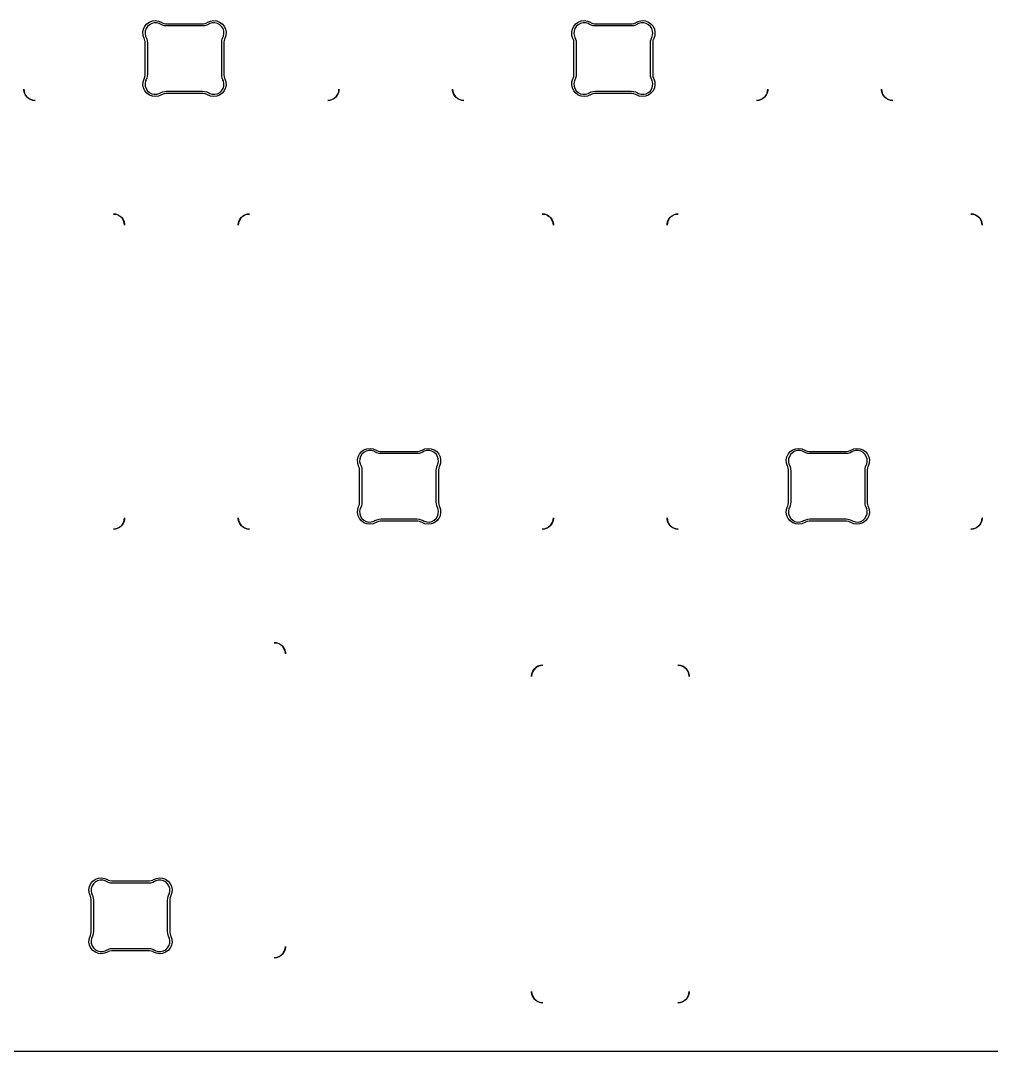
# Model space of a CAD drawing. Header units: millimetres. Extents: x -23 to 317, y -152 to -52.
# Drawn here: x 61.89 to 105.02, y -151.54 to -105.73 of the extents above; entities that cross this region are included whole.
import ezdxf

# ---------------------------------------------------------------- set-up
doc = ezdxf.new("R2010")
doc.units = ezdxf.units.MM
doc.layers.add('Edge.Cuts', color=40, linetype='CONTINUOUS', true_color=0xfabd2f)

msp = doc.modelspace()

# ---------------------------------------------------------------- linework, layer by layer
at = {"layer": 'Edge.Cuts', "linetype": 'CONTINUOUS'}
for p, q in [((67.504019, -105.87922), (67.61795, -105.798244)), ((67.61795, -105.798244), (67.748614, -105.748603)), ((67.748614, -105.748603), (67.887572, -105.733502)), ((67.887572, -105.733502), (68.025849, -105.753917)), ((68.025849, -105.753917), (68.154515, -105.80853)), ((68.154515, -105.80853), (68.188862, -105.82856)), ((70.163138, -105.828561), (70.197485, -105.808531)), ((70.197485, -105.808531), (70.326151, -105.753918)), ((70.326151, -105.753918), (70.464428, -105.733503)), ((70.464428, -105.733503), (70.603386, -105.748604)), ((70.603386, -105.748604), (70.73405, -105.798245)), ((70.73405, -105.798245), (70.847981, -105.879221)), ((86.554019, -105.87922), (86.66795, -105.798244)), ((86.66795, -105.798244), (86.798614, -105.748603)), ((86.798614, -105.748603), (86.937572, -105.733502)), ((86.937572, -105.733502), (87.075849, -105.753917)), ((87.075849, -105.753917), (87.204515, -105.80853)), ((87.204515, -105.80853), (87.238862, -105.82856)), ((89.213138, -105.828561), (89.247485, -105.808531)), ((89.247485, -105.808531), (89.376151, -105.753918)), ((89.376151, -105.753918), (89.514428, -105.733503)), ((89.514428, -105.733503), (89.653386, -105.748604)), ((89.653386, -105.748604), (89.78405, -105.798245)), ((89.78405, -105.798245), (89.897981, -105.879221)), ((67.328054, -106.249873), (67.354234, -106.11257)), ((67.337331, -106.389341), (67.328054, -106.249873)), ((67.354234, -106.11257), (67.414179, -105.986301)), ((67.414179, -105.986301), (67.504019, -105.87922)), ((67.431481, -106.198447), (67.424454, -106.313504)), ((67.467284, -106.088876), (67.431481, -106.198447)), ((67.529552, -105.99187), (67.467284, -106.088876)), ((67.614262, -105.913692), (67.529552, -105.99187)), ((67.715943, -105.859393), (67.614262, -105.913692)), ((67.828028, -105.832479), (67.715943, -105.859393)), ((67.943279, -105.834688), (67.828028, -105.832479)), ((68.05425, -105.865878), (67.943279, -105.834688)), ((68.104063, -105.89487), (68.05425, -105.865878)), ((68.191638, -105.936172), (68.104063, -105.89487)), ((68.188862, -105.82856), (68.263495, -105.856019)), ((68.285098, -105.961476), (68.191638, -105.936172)), ((68.263495, -105.856019), (68.341786, -105.869964)), ((68.381539, -105.969998), (68.285098, -105.961476)), ((68.341786, -105.869964), (68.381547, -105.869999)), ((68.381548, -105.97), (68.381539, -105.969998)), ((68.381547, -105.869999), (68.38155, -105.87)), ((69.970453, -105.97), (68.381548, -105.97)), ((68.38155, -105.87), (69.970453, -105.87)), ((69.970453, -105.87), (70.010214, -105.869965)), ((70.066902, -105.961477), (69.970453, -105.97)), ((70.010214, -105.869965), (70.088505, -105.85602)), ((70.160362, -105.936173), (70.066902, -105.961477)), ((70.088505, -105.85602), (70.163138, -105.828561)), ((70.247937, -105.894871), (70.160362, -105.936173)), ((70.29775, -105.865879), (70.247937, -105.894871)), ((70.408721, -105.834689), (70.29775, -105.865879)), ((70.523971, -105.83248), (70.408721, -105.834689)), ((70.636057, -105.859394), (70.523971, -105.83248)), ((70.737738, -105.913693), (70.636057, -105.859394)), ((70.822448, -105.99187), (70.737738, -105.913693)), ((70.884715, -106.088877), (70.822448, -105.99187)), ((70.847981, -105.879221), (70.93782, -105.986302)), ((70.920519, -106.198447), (70.884715, -106.088877)), ((70.927546, -106.313504), (70.920519, -106.198447)), ((70.93782, -105.986302), (70.997766, -106.112571)), ((70.997766, -106.112571), (71.023946, -106.249873)), ((71.023946, -106.249873), (71.014669, -106.389341)), ((86.378054, -106.249873), (86.404234, -106.11257)), ((86.387331, -106.389341), (86.378054, -106.249873)), ((86.404234, -106.11257), (86.464179, -105.986301)), ((86.464179, -105.986301), (86.554019, -105.87922)), ((86.481481, -106.198447), (86.474454, -106.313504)), ((86.517284, -106.088876), (86.481481, -106.198447)), ((86.579552, -105.99187), (86.517284, -106.088876)), ((86.664262, -105.913692), (86.579552, -105.99187)), ((86.765943, -105.859393), (86.664262, -105.913692)), ((86.878028, -105.832479), (86.765943, -105.859393)), ((86.993279, -105.834688), (86.878028, -105.832479)), ((87.10425, -105.865878), (86.993279, -105.834688)), ((87.154063, -105.89487), (87.10425, -105.865878)), ((87.241638, -105.936172), (87.154063, -105.89487)), ((87.238862, -105.82856), (87.313495, -105.856019)), ((87.335098, -105.961476), (87.241638, -105.936172)), ((87.313495, -105.856019), (87.391786, -105.869964)), ((87.431539, -105.969998), (87.335098, -105.961476)), ((87.391786, -105.869964), (87.431547, -105.869999)), ((87.431548, -105.97), (87.431539, -105.969998)), ((87.431547, -105.869999), (87.43155, -105.87)), ((89.020453, -105.97), (87.431548, -105.97)), ((87.43155, -105.87), (89.020453, -105.87)), ((89.020453, -105.87), (89.060214, -105.869965)), ((89.116902, -105.961477), (89.020453, -105.97)), ((89.060214, -105.869965), (89.138505, -105.85602)), ((89.210362, -105.936173), (89.116902, -105.961477)), ((89.138505, -105.85602), (89.213138, -105.828561)), ((89.297937, -105.894871), (89.210362, -105.936173)), ((89.34775, -105.865879), (89.297937, -105.894871)), ((89.458721, -105.834689), (89.34775, -105.865879)), ((89.573971, -105.83248), (89.458721, -105.834689)), ((89.686057, -105.859394), (89.573971, -105.83248)), ((89.787738, -105.913693), (89.686057, -105.859394)), ((89.872448, -105.99187), (89.787738, -105.913693)), ((89.934715, -106.088877), (89.872448, -105.99187)), ((89.897981, -105.879221), (89.98782, -105.986302)), ((89.970519, -106.198447), (89.934715, -106.088877)), ((89.977546, -106.313504), (89.970519, -106.198447)), ((89.98782, -105.986302), (90.047766, -106.112571)), ((90.047766, -106.112571), (90.073946, -106.249873)), ((90.073946, -106.249873), (90.064669, -106.389341)), ((67.381465, -106.521967), (67.337331, -106.389341)), ((67.396088, -106.552342), (67.381465, -106.521967)), ((67.415956, -106.616773), (67.396088, -106.552342)), ((67.426002, -106.683445), (67.415956, -106.616773)), ((67.424454, -106.313504), (67.446658, -106.426616)), ((67.426001, -106.717156), (67.426002, -106.683445)), ((67.426001, -106.717157), (67.426001, -106.717156)), ((67.426001, -108.122841), (67.426001, -106.717157)), ((67.446658, -106.426616), (67.471567, -106.478591)), ((67.471567, -106.478591), (67.501581, -106.555091)), ((67.501581, -106.555091), (67.519862, -106.635209)), ((67.519862, -106.635209), (67.526001, -106.717156)), ((67.526001, -106.717156), (67.526001, -106.717157)), ((67.526001, -106.717157), (67.526001, -108.122841)), ((70.825999, -106.717156), (70.832138, -106.635209)), ((70.825999, -106.717157), (70.825999, -106.717156)), ((70.825999, -108.122841), (70.825999, -106.717157)), ((70.832138, -106.635209), (70.850419, -106.555091)), ((70.850419, -106.555091), (70.880431, -106.478594)), ((70.880431, -106.478594), (70.880432, -106.478591)), ((70.880432, -106.478591), (70.905342, -106.426616)), ((70.905342, -106.426616), (70.927546, -106.313504)), ((70.936044, -106.616772), (70.925998, -106.683444)), ((70.925998, -106.683444), (70.925999, -106.717156)), ((70.925999, -106.717156), (70.925999, -106.717157)), ((70.925999, -106.717157), (70.925999, -108.122841)), ((70.955912, -106.552342), (70.936044, -106.616772)), ((70.970533, -106.521969), (70.955912, -106.552342)), ((70.970536, -106.521967), (70.970533, -106.521969)), ((71.014669, -106.389341), (70.970536, -106.521967)), ((86.431465, -106.521967), (86.387331, -106.389341)), ((86.446088, -106.552342), (86.431465, -106.521967)), ((86.465956, -106.616773), (86.446088, -106.552342)), ((86.476002, -106.683445), (86.465956, -106.616773)), ((86.474454, -106.313504), (86.496658, -106.426616)), ((86.476001, -106.717156), (86.476002, -106.683445)), ((86.476001, -106.717157), (86.476001, -106.717156)), ((86.476001, -108.122841), (86.476001, -106.717157)), ((86.496658, -106.426616), (86.521567, -106.478591)), ((86.521567, -106.478591), (86.551581, -106.555091)), ((86.551581, -106.555091), (86.569862, -106.635209)), ((86.569862, -106.635209), (86.576001, -106.717156)), ((86.576001, -106.717156), (86.576001, -106.717157)), ((86.576001, -106.717157), (86.576001, -108.122841)), ((89.875999, -106.717156), (89.882138, -106.635209)), ((89.875999, -106.717157), (89.875999, -106.717156)), ((89.875999, -108.122841), (89.875999, -106.717157)), ((89.882138, -106.635209), (89.900419, -106.555091)), ((89.900419, -106.555091), (89.930431, -106.478594)), ((89.930431, -106.478594), (89.930432, -106.478591)), ((89.930432, -106.478591), (89.955342, -106.426616)), ((89.955342, -106.426616), (89.977546, -106.313504)), ((89.986044, -106.616772), (89.975998, -106.683444)), ((89.975998, -106.683444), (89.975999, -106.717156)), ((89.975999, -106.717156), (89.975999, -106.717157)), ((89.975999, -106.717157), (89.975999, -108.122841)), ((90.005912, -106.552342), (89.986044, -106.616772)), ((90.020533, -106.521969), (90.005912, -106.552342)), ((90.020536, -106.521967), (90.020533, -106.521969)), ((90.064669, -106.389341), (90.020536, -106.521967)), ((67.328054, -108.590125), (67.337331, -108.450657)), ((67.337331, -108.450657), (67.381464, -108.318031)), ((67.381464, -108.318031), (67.381466, -108.318028)), ((67.381466, -108.318028), (67.396088, -108.287656)), ((67.396088, -108.287656), (67.415956, -108.223226)), ((67.415956, -108.223226), (67.426002, -108.156554)), ((67.446658, -108.413381), (67.424454, -108.526494)), ((67.424454, -108.526494), (67.431482, -108.641551)), ((67.426001, -108.122842), (67.426001, -108.122841)), ((67.426002, -108.156554), (67.426001, -108.122842)), ((67.471568, -108.361407), (67.446658, -108.413381)), ((67.501581, -108.284907), (67.471568, -108.361403)), ((67.471568, -108.361403), (67.471568, -108.361407)), ((67.519862, -108.204789), (67.501581, -108.284907)), ((67.526001, -108.122842), (67.519862, -108.204789)), ((67.526001, -108.122841), (67.526001, -108.122842)), ((70.832138, -108.204789), (70.825999, -108.122841)), ((70.850419, -108.284907), (70.832138, -108.204789)), ((70.880433, -108.361406), (70.850419, -108.284907)), ((70.905343, -108.413381), (70.880433, -108.361406)), ((70.927547, -108.526494), (70.905343, -108.413381)), ((70.92052, -108.641551), (70.927547, -108.526494)), ((70.925999, -108.122841), (70.925998, -108.156553)), ((70.925998, -108.156553), (70.936044, -108.223225)), ((70.936044, -108.223225), (70.955912, -108.287656)), ((70.955912, -108.287656), (70.970534, -108.318028)), ((70.970534, -108.318028), (70.970535, -108.31803)), ((70.970535, -108.31803), (71.01467, -108.450656)), ((71.01467, -108.450656), (71.023947, -108.590124)), ((86.378054, -108.590125), (86.387331, -108.450657)), ((86.387331, -108.450657), (86.431464, -108.318031)), ((86.431464, -108.318031), (86.431466, -108.318028)), ((86.431466, -108.318028), (86.446088, -108.287656)), ((86.446088, -108.287656), (86.465956, -108.223226)), ((86.465956, -108.223226), (86.476002, -108.156554)), ((86.496658, -108.413381), (86.474454, -108.526494)), ((86.474454, -108.526494), (86.481482, -108.641551)), ((86.476001, -108.122842), (86.476001, -108.122841)), ((86.476002, -108.156554), (86.476001, -108.122842)), ((86.521568, -108.361407), (86.496658, -108.413381)), ((86.551581, -108.284907), (86.521568, -108.361403)), ((86.521568, -108.361403), (86.521568, -108.361407)), ((86.569862, -108.204789), (86.551581, -108.284907)), ((86.576001, -108.122842), (86.569862, -108.204789)), ((86.576001, -108.122841), (86.576001, -108.122842)), ((89.882138, -108.204789), (89.875999, -108.122841)), ((89.900419, -108.284907), (89.882138, -108.204789)), ((89.930433, -108.361406), (89.900419, -108.284907)), ((89.955343, -108.413381), (89.930433, -108.361406)), ((89.977547, -108.526494), (89.955343, -108.413381)), ((89.97052, -108.641551), (89.977547, -108.526494)), ((89.975999, -108.122841), (89.975998, -108.156553)), ((89.975998, -108.156553), (89.986044, -108.223225)), ((89.986044, -108.223225), (90.005912, -108.287656)), ((90.005912, -108.287656), (90.020534, -108.318028)), ((90.020534, -108.318028), (90.020535, -108.31803)), ((90.020535, -108.31803), (90.06467, -108.450656)), ((90.06467, -108.450656), (90.073947, -108.590124)), ((62.0375, -108.836336), (62.0375, -108.78)), ((62.0375, -108.78), (62.050036, -108.89126)), ((62.062572, -108.946184), (62.0375, -108.836336)), ((62.050036, -108.89126), (62.087016, -108.996942)), ((62.111459, -109.047699), (62.062572, -108.946184)), ((62.087016, -108.996942), (62.146585, -109.091745)), ((67.354234, -108.727427), (67.328054, -108.590125)), ((67.41418, -108.853696), (67.354234, -108.727427)), ((67.50402, -108.960776), (67.41418, -108.853696)), ((67.431482, -108.641551), (67.467285, -108.751121)), ((67.467285, -108.751121), (67.529553, -108.848127)), ((67.61795, -109.041752), (67.50402, -108.960776)), ((67.529553, -108.848127), (67.614262, -108.926304)), ((67.614262, -108.926304), (67.715944, -108.980603)), ((67.715944, -108.980603), (67.828029, -109.007517)), ((67.828029, -109.007517), (67.943279, -109.005308)), ((67.943279, -109.005308), (68.05425, -108.974118)), ((68.05425, -108.974118), (68.104063, -108.945126)), ((68.104063, -108.945126), (68.104072, -108.945123)), ((68.104072, -108.945123), (68.191639, -108.903826)), ((68.188863, -109.011438), (68.154516, -109.031468)), ((68.263496, -108.983979), (68.188863, -109.011438)), ((68.191639, -108.903826), (68.285099, -108.878522)), ((68.341787, -108.970034), (68.263496, -108.983979)), ((68.285099, -108.878522), (68.381548, -108.869999)), ((68.381548, -108.969999), (68.341787, -108.970034)), ((68.381548, -108.869999), (69.970452, -108.869999)), ((69.970452, -108.969999), (68.381548, -108.969999)), ((69.970452, -108.869999), (70.066902, -108.878522)), ((70.010214, -108.970033), (69.970452, -108.969999)), ((70.088505, -108.983979), (70.010214, -108.970033)), ((70.066902, -108.878522), (70.160362, -108.903826)), ((70.163138, -109.011438), (70.088505, -108.983979)), ((70.160362, -108.903826), (70.247937, -108.945128)), ((70.197485, -109.031468), (70.163138, -109.011438)), ((70.247937, -108.945128), (70.29775, -108.97412)), ((70.29775, -108.97412), (70.408722, -109.00531)), ((70.408722, -109.00531), (70.523972, -109.00752)), ((70.523972, -109.00752), (70.636058, -108.980605)), ((70.636058, -108.980605), (70.737739, -108.926306)), ((70.847982, -108.960778), (70.734051, -109.041754)), ((70.737739, -108.926306), (70.822449, -108.848128)), ((70.822449, -108.848128), (70.884717, -108.751121)), ((70.937822, -108.853697), (70.847982, -108.960778)), ((70.884717, -108.751121), (70.92052, -108.641551)), ((70.997767, -108.727427), (70.937822, -108.853697)), ((71.023947, -108.590124), (70.997767, -108.727427)), ((75.928415, -109.091745), (75.987984, -108.996942)), ((76.012428, -108.946184), (75.963541, -109.047699)), ((75.987984, -108.996942), (76.024964, -108.89126)), ((76.0375, -108.836336), (76.012428, -108.946184)), ((76.024964, -108.89126), (76.0375, -108.78)), ((76.0375, -108.78), (76.0375, -108.836336)), ((81.0875, -108.836336), (81.0875, -108.78)), ((81.0875, -108.78), (81.100036, -108.89126)), ((81.112572, -108.946184), (81.0875, -108.836336)), ((81.100036, -108.89126), (81.137016, -108.996942)), ((81.161459, -109.047699), (81.112572, -108.946184)), ((81.137016, -108.996942), (81.196585, -109.091745)), ((86.404234, -108.727427), (86.378054, -108.590125)), ((86.46418, -108.853696), (86.404234, -108.727427)), ((86.55402, -108.960776), (86.46418, -108.853696)), ((86.481482, -108.641551), (86.517285, -108.751121)), ((86.517285, -108.751121), (86.579553, -108.848127)), ((86.66795, -109.041752), (86.55402, -108.960776)), ((86.579553, -108.848127), (86.664262, -108.926304)), ((86.664262, -108.926304), (86.765944, -108.980603)), ((86.765944, -108.980603), (86.878029, -109.007517)), ((86.878029, -109.007517), (86.993279, -109.005308)), ((86.993279, -109.005308), (87.10425, -108.974118)), ((87.10425, -108.974118), (87.154063, -108.945126)), ((87.154063, -108.945126), (87.154072, -108.945123)), ((87.154072, -108.945123), (87.241639, -108.903826)), ((87.238863, -109.011438), (87.204516, -109.031468)), ((87.313496, -108.983979), (87.238863, -109.011438)), ((87.241639, -108.903826), (87.335099, -108.878522)), ((87.391787, -108.970034), (87.313496, -108.983979)), ((87.335099, -108.878522), (87.431548, -108.869999)), ((87.431548, -108.969999), (87.391787, -108.970034)), ((87.431548, -108.869999), (89.020452, -108.869999)), ((89.020452, -108.969999), (87.431548, -108.969999)), ((89.020452, -108.869999), (89.116902, -108.878522)), ((89.060214, -108.970033), (89.020452, -108.969999)), ((89.138505, -108.983979), (89.060214, -108.970033)), ((89.116902, -108.878522), (89.210362, -108.903826)), ((89.213138, -109.011438), (89.138505, -108.983979)), ((89.210362, -108.903826), (89.297937, -108.945128)), ((89.247485, -109.031468), (89.213138, -109.011438)), ((89.297937, -108.945128), (89.34775, -108.97412)), ((89.34775, -108.97412), (89.458722, -109.00531)), ((89.458722, -109.00531), (89.573972, -109.00752)), ((89.573972, -109.00752), (89.686058, -108.980605)), ((89.686058, -108.980605), (89.787739, -108.926306)), ((89.897982, -108.960778), (89.784051, -109.041754)), ((89.787739, -108.926306), (89.872449, -108.848128)), ((89.872449, -108.848128), (89.934717, -108.751121)), ((89.987822, -108.853697), (89.897982, -108.960778)), ((89.934717, -108.751121), (89.97052, -108.641551)), ((90.047767, -108.727427), (89.987822, -108.853697)), ((90.073947, -108.590124), (90.047767, -108.727427)), ((94.978415, -109.091745), (95.037984, -108.996942)), ((95.062428, -108.946184), (95.013541, -109.047699)), ((95.037984, -108.996942), (95.074964, -108.89126)), ((95.0875, -108.836336), (95.062428, -108.946184)), ((95.074964, -108.89126), (95.0875, -108.78)), ((95.0875, -108.78), (95.0875, -108.836336)), ((100.1375, -108.836336), (100.1375, -108.78)), ((100.1375, -108.78), (100.150036, -108.89126)), ((100.162572, -108.946184), (100.1375, -108.836336)), ((100.150036, -108.89126), (100.187016, -108.996942)), ((100.211459, -109.047699), (100.162572, -108.946184)), ((100.187016, -108.996942), (100.246585, -109.091745)), ((62.18171, -109.13579), (62.111459, -109.047699)), ((62.146585, -109.091745), (62.225755, -109.170915)), ((62.269801, -109.206041), (62.18171, -109.13579)), ((62.225755, -109.170915), (62.320558, -109.230484)), ((62.371316, -109.254928), (62.269801, -109.206041)), ((62.320558, -109.230484), (62.42624, -109.267464)), ((62.481164, -109.28), (62.371316, -109.254928)), ((62.42624, -109.267464), (62.5375, -109.28)), ((62.5375, -109.28), (62.481164, -109.28)), ((67.748614, -109.091394), (67.61795, -109.041752)), ((67.887572, -109.106494), (67.748614, -109.091394)), ((68.025849, -109.086079), (67.887572, -109.106494)), ((68.154504, -109.03147), (68.025849, -109.086079)), ((68.154516, -109.031468), (68.154504, -109.03147)), ((70.326151, -109.086081), (70.197485, -109.031468)), ((70.464428, -109.106496), (70.326151, -109.086081)), ((70.603387, -109.091396), (70.464428, -109.106496)), ((70.734051, -109.041754), (70.603387, -109.091396)), ((75.5375, -109.28), (75.64876, -109.267464)), ((75.593836, -109.28), (75.5375, -109.28)), ((75.703684, -109.254928), (75.593836, -109.28)), ((75.64876, -109.267464), (75.754442, -109.230484)), ((75.805199, -109.206041), (75.703684, -109.254928)), ((75.754442, -109.230484), (75.849245, -109.170915)), ((75.89329, -109.13579), (75.805199, -109.206041)), ((75.849245, -109.170915), (75.928415, -109.091745)), ((75.963541, -109.047699), (75.89329, -109.13579)), ((81.23171, -109.13579), (81.161459, -109.047699)), ((81.196585, -109.091745), (81.275755, -109.170915)), ((81.319801, -109.206041), (81.23171, -109.13579)), ((81.275755, -109.170915), (81.370558, -109.230484)), ((81.421316, -109.254928), (81.319801, -109.206041)), ((81.370558, -109.230484), (81.47624, -109.267464)), ((81.531164, -109.28), (81.421316, -109.254928)), ((81.47624, -109.267464), (81.5875, -109.28)), ((81.5875, -109.28), (81.531164, -109.28)), ((86.798614, -109.091394), (86.66795, -109.041752)), ((86.937572, -109.106494), (86.798614, -109.091394)), ((87.075849, -109.086079), (86.937572, -109.106494)), ((87.204504, -109.03147), (87.075849, -109.086079)), ((87.204516, -109.031468), (87.204504, -109.03147)), ((89.376151, -109.086081), (89.247485, -109.031468)), ((89.514428, -109.106496), (89.376151, -109.086081)), ((89.653387, -109.091396), (89.514428, -109.106496)), ((89.784051, -109.041754), (89.653387, -109.091396)), ((94.5875, -109.28), (94.69876, -109.267464)), ((94.643836, -109.28), (94.5875, -109.28)), ((94.753684, -109.254928), (94.643836, -109.28)), ((94.69876, -109.267464), (94.804442, -109.230484)), ((94.855199, -109.206041), (94.753684, -109.254928)), ((94.804442, -109.230484), (94.899245, -109.170915)), ((94.94329, -109.13579), (94.855199, -109.206041)), ((94.899245, -109.170915), (94.978415, -109.091745)), ((95.013541, -109.047699), (94.94329, -109.13579)), ((100.28171, -109.13579), (100.211459, -109.047699)), ((100.246585, -109.091745), (100.325755, -109.170915)), ((100.369801, -109.206041), (100.28171, -109.13579)), ((100.325755, -109.170915), (100.420558, -109.230484)), ((100.471316, -109.254928), (100.369801, -109.206041)), ((100.420558, -109.230484), (100.52624, -109.267464)), ((100.581164, -109.28), (100.471316, -109.254928)), ((100.52624, -109.267464), (100.6375, -109.28)), ((100.6375, -109.28), (100.581164, -109.28)), ((66.12376, -114.342536), (66.0125, -114.33)), ((66.0125, -114.33), (66.068836, -114.33)), ((66.068836, -114.33), (66.178684, -114.355072)), ((66.229442, -114.379516), (66.12376, -114.342536)), ((66.178684, -114.355072), (66.280199, -114.403959)), ((66.324245, -114.439085), (66.229442, -114.379516)), ((66.280199, -114.403959), (66.36829, -114.47421)), ((66.403415, -114.518255), (66.324245, -114.439085)), ((66.36829, -114.47421), (66.438541, -114.562301)), ((66.462984, -114.613058), (66.403415, -114.518255)), ((71.671585, -114.518255), (71.612016, -114.613058)), ((71.636459, -114.562301), (71.70671, -114.47421)), ((71.750755, -114.439085), (71.671585, -114.518255)), ((71.70671, -114.47421), (71.794801, -114.403959)), ((71.845558, -114.379516), (71.750755, -114.439085)), ((71.794801, -114.403959), (71.896316, -114.355072)), ((71.95124, -114.342536), (71.845558, -114.379516)), ((71.896316, -114.355072), (72.006164, -114.33)), ((72.0625, -114.33), (71.95124, -114.342536)), ((72.006164, -114.33), (72.0625, -114.33)), ((85.17376, -114.342536), (85.0625, -114.33)), ((85.0625, -114.33), (85.118836, -114.33)), ((85.118836, -114.33), (85.228684, -114.355072)), ((85.279442, -114.379516), (85.17376, -114.342536)), ((85.228684, -114.355072), (85.330199, -114.403959)), ((85.374245, -114.439085), (85.279442, -114.379516)), ((85.330199, -114.403959), (85.41829, -114.47421)), ((85.453415, -114.518255), (85.374245, -114.439085)), ((85.41829, -114.47421), (85.488541, -114.562301)), ((85.512984, -114.613058), (85.453415, -114.518255)), ((90.721585, -114.518255), (90.662016, -114.613058)), ((90.686459, -114.562301), (90.75671, -114.47421)), ((90.800755, -114.439085), (90.721585, -114.518255)), ((90.75671, -114.47421), (90.844801, -114.403959)), ((90.895558, -114.379516), (90.800755, -114.439085)), ((90.844801, -114.403959), (90.946316, -114.355072)), ((91.00124, -114.342536), (90.895558, -114.379516)), ((90.946316, -114.355072), (91.056164, -114.33)), ((91.1125, -114.33), (91.00124, -114.342536)), ((91.056164, -114.33), (91.1125, -114.33)), ((104.22376, -114.342536), (104.1125, -114.33)), ((104.1125, -114.33), (104.168836, -114.33)), ((104.168836, -114.33), (104.278684, -114.355072)), ((104.329442, -114.379516), (104.22376, -114.342536)), ((104.278684, -114.355072), (104.380199, -114.403959)), ((104.424245, -114.439085), (104.329442, -114.379516)), ((104.380199, -114.403959), (104.46829, -114.47421)), ((104.503415, -114.518255), (104.424245, -114.439085)), ((104.46829, -114.47421), (104.538541, -114.562301)), ((104.562984, -114.613058), (104.503415, -114.518255)), ((66.438541, -114.562301), (66.487428, -114.663816)), ((66.499964, -114.71874), (66.462984, -114.613058)), ((66.487428, -114.663816), (66.5125, -114.773664)), ((66.5125, -114.83), (66.499964, -114.71874)), ((66.5125, -114.773664), (66.5125, -114.83)), ((71.5625, -114.773664), (71.587572, -114.663816)), ((71.575036, -114.71874), (71.5625, -114.83)), ((71.5625, -114.83), (71.5625, -114.773664)), ((71.612016, -114.613058), (71.575036, -114.71874)), ((71.587572, -114.663816), (71.636459, -114.562301)), ((85.488541, -114.562301), (85.537428, -114.663816)), ((85.549964, -114.71874), (85.512984, -114.613058)), ((85.537428, -114.663816), (85.5625, -114.773664)), ((85.5625, -114.83), (85.549964, -114.71874)), ((85.5625, -114.773664), (85.5625, -114.83)), ((90.6125, -114.773664), (90.637572, -114.663816)), ((90.625036, -114.71874), (90.6125, -114.83)), ((90.6125, -114.83), (90.6125, -114.773664)), ((90.662016, -114.613058), (90.625036, -114.71874)), ((90.637572, -114.663816), (90.686459, -114.562301)), ((104.538541, -114.562301), (104.587428, -114.663816)), ((104.599964, -114.71874), (104.562984, -114.613058)), ((104.587428, -114.663816), (104.6125, -114.773664)), ((104.6125, -114.83), (104.599964, -114.71874)), ((104.6125, -114.773664), (104.6125, -114.83)), ((76.884234, -125.12257), (76.944179, -124.996301)), ((76.944179, -124.996301), (77.034019, -124.88922)), ((77.059552, -125.00187), (76.997284, -125.098876)), ((77.034019, -124.88922), (77.14795, -124.808244)), ((77.144262, -124.923692), (77.059552, -125.00187)), ((77.245943, -124.869393), (77.144262, -124.923692)), ((77.14795, -124.808244), (77.278614, -124.758603)), ((77.358028, -124.842479), (77.245943, -124.869393)), ((77.278614, -124.758603), (77.417572, -124.743502)), ((77.473279, -124.844688), (77.358028, -124.842479)), ((77.417572, -124.743502), (77.555849, -124.763917)), ((77.58425, -124.875878), (77.473279, -124.844688)), ((77.555849, -124.763917), (77.684515, -124.81853)), ((77.634063, -124.90487), (77.58425, -124.875878)), ((77.721638, -124.946172), (77.634063, -124.90487)), ((77.684515, -124.81853), (77.718862, -124.83856)), ((77.718862, -124.83856), (77.793495, -124.866019)), ((77.815098, -124.971476), (77.721638, -124.946172)), ((77.793495, -124.866019), (77.871786, -124.879964)), ((77.911539, -124.979998), (77.815098, -124.971476)), ((77.871786, -124.879964), (77.911547, -124.879999)), ((77.911548, -124.98), (77.911539, -124.979998)), ((77.911547, -124.879999), (77.91155, -124.88)), ((79.500453, -124.98), (77.911548, -124.98)), ((77.91155, -124.88), (79.500453, -124.88)), ((79.500453, -124.88), (79.540214, -124.879965)), ((79.596902, -124.971477), (79.500453, -124.98)), ((79.540214, -124.879965), (79.618505, -124.86602)), ((79.690362, -124.946173), (79.596902, -124.971477)), ((79.618505, -124.86602), (79.693138, -124.838561)), ((79.777937, -124.904871), (79.690362, -124.946173)), ((79.693138, -124.838561), (79.727485, -124.818531)), ((79.727485, -124.818531), (79.856151, -124.763918)), ((79.82775, -124.875879), (79.777937, -124.904871)), ((79.938721, -124.844689), (79.82775, -124.875879)), ((79.856151, -124.763918), (79.994428, -124.743503)), ((80.053971, -124.84248), (79.938721, -124.844689)), ((79.994428, -124.743503), (80.133386, -124.758604)), ((80.166057, -124.869394), (80.053971, -124.84248)), ((80.133386, -124.758604), (80.26405, -124.808245)), ((80.267738, -124.923693), (80.166057, -124.869394)), ((80.26405, -124.808245), (80.377981, -124.889221)), ((80.352448, -125.00187), (80.267738, -124.923693)), ((80.414715, -125.098877), (80.352448, -125.00187)), ((80.377981, -124.889221), (80.46782, -124.996302)), ((80.46782, -124.996302), (80.527766, -125.122571)), ((95.934234, -125.12257), (95.994179, -124.996301)), ((95.994179, -124.996301), (96.084019, -124.88922)), ((96.109552, -125.00187), (96.047284, -125.098876)), ((96.084019, -124.88922), (96.19795, -124.808244)), ((96.194262, -124.923692), (96.109552, -125.00187)), ((96.295943, -124.869393), (96.194262, -124.923692)), ((96.19795, -124.808244), (96.328614, -124.758603)), ((96.408028, -124.842479), (96.295943, -124.869393)), ((96.328614, -124.758603), (96.467572, -124.743502)), ((96.523279, -124.844688), (96.408028, -124.842479)), ((96.467572, -124.743502), (96.605849, -124.763917)), ((96.63425, -124.875878), (96.523279, -124.844688)), ((96.605849, -124.763917), (96.734515, -124.81853)), ((96.684063, -124.90487), (96.63425, -124.875878)), ((96.771638, -124.946172), (96.684063, -124.90487)), ((96.734515, -124.81853), (96.768862, -124.83856)), ((96.768862, -124.83856), (96.843495, -124.866019)), ((96.865098, -124.971476), (96.771638, -124.946172)), ((96.843495, -124.866019), (96.921786, -124.879964)), ((96.961539, -124.979998), (96.865098, -124.971476)), ((96.921786, -124.879964), (96.961547, -124.879999)), ((96.961548, -124.98), (96.961539, -124.979998)), ((96.961547, -124.879999), (96.96155, -124.88)), ((98.550453, -124.98), (96.961548, -124.98)), ((96.96155, -124.88), (98.550453, -124.88)), ((98.550453, -124.88), (98.590214, -124.879965)), ((98.646902, -124.971477), (98.550453, -124.98)), ((98.590214, -124.879965), (98.668505, -124.86602)), ((98.740362, -124.946173), (98.646902, -124.971477)), ((98.668505, -124.86602), (98.743138, -124.838561)), ((98.827937, -124.904871), (98.740362, -124.946173)), ((98.743138, -124.838561), (98.777485, -124.818531)), ((98.777485, -124.818531), (98.906151, -124.763918)), ((98.87775, -124.875879), (98.827937, -124.904871)), ((98.988721, -124.844689), (98.87775, -124.875879)), ((98.906151, -124.763918), (99.044428, -124.743503)), ((99.103971, -124.84248), (98.988721, -124.844689)), ((99.044428, -124.743503), (99.183386, -124.758604)), ((99.216057, -124.869394), (99.103971, -124.84248)), ((99.183386, -124.758604), (99.31405, -124.808245)), ((99.317738, -124.923693), (99.216057, -124.869394)), ((99.31405, -124.808245), (99.427981, -124.889221)), ((99.402448, -125.00187), (99.317738, -124.923693)), ((99.464715, -125.098877), (99.402448, -125.00187)), ((99.427981, -124.889221), (99.51782, -124.996302)), ((99.51782, -124.996302), (99.577766, -125.122571)), ((76.858054, -125.259873), (76.884234, -125.12257)), ((76.867331, -125.399341), (76.858054, -125.259873)), ((76.911465, -125.531967), (76.867331, -125.399341)), ((76.961481, -125.208447), (76.954454, -125.323504)), ((76.954454, -125.323504), (76.976658, -125.436616)), ((76.997284, -125.098876), (76.961481, -125.208447)), ((76.976658, -125.436616), (77.001567, -125.488591)), ((77.001567, -125.488591), (77.031581, -125.565091)), ((80.380419, -125.565091), (80.410431, -125.488594)), ((80.410431, -125.488594), (80.410432, -125.488591)), ((80.410432, -125.488591), (80.435342, -125.436616)), ((80.450519, -125.208447), (80.414715, -125.098877)), ((80.435342, -125.436616), (80.457546, -125.323504)), ((80.457546, -125.323504), (80.450519, -125.208447)), ((80.544669, -125.399341), (80.500536, -125.531967)), ((80.527766, -125.122571), (80.553946, -125.259873)), ((80.553946, -125.259873), (80.544669, -125.399341)), ((95.908054, -125.259873), (95.934234, -125.12257)), ((95.917331, -125.399341), (95.908054, -125.259873)), ((95.961465, -125.531967), (95.917331, -125.399341)), ((96.011481, -125.208447), (96.004454, -125.323504)), ((96.004454, -125.323504), (96.026658, -125.436616)), ((96.047284, -125.098876), (96.011481, -125.208447)), ((96.026658, -125.436616), (96.051567, -125.488591)), ((96.051567, -125.488591), (96.081581, -125.565091)), ((99.430419, -125.565091), (99.460431, -125.488594)), ((99.460431, -125.488594), (99.460432, -125.488591)), ((99.460432, -125.488591), (99.485342, -125.436616)), ((99.500519, -125.208447), (99.464715, -125.098877)), ((99.485342, -125.436616), (99.507546, -125.323504)), ((99.507546, -125.323504), (99.500519, -125.208447)), ((99.594669, -125.399341), (99.550536, -125.531967)), ((99.577766, -125.122571), (99.603946, -125.259873)), ((99.603946, -125.259873), (99.594669, -125.399341)), ((76.926088, -125.562342), (76.911465, -125.531967)), ((76.945956, -125.626773), (76.926088, -125.562342)), ((76.956002, -125.693445), (76.945956, -125.626773)), ((76.956001, -125.727156), (76.956002, -125.693445)), ((76.956001, -125.727157), (76.956001, -125.727156)), ((76.956001, -127.132841), (76.956001, -125.727157)), ((77.031581, -125.565091), (77.049862, -125.645209)), ((77.049862, -125.645209), (77.056001, -125.727156)), ((77.056001, -125.727156), (77.056001, -125.727157)), ((77.056001, -125.727157), (77.056001, -127.132841)), ((80.355999, -125.727156), (80.362138, -125.645209)), ((80.355999, -125.727157), (80.355999, -125.727156)), ((80.355999, -127.132841), (80.355999, -125.727157)), ((80.362138, -125.645209), (80.380419, -125.565091)), ((80.466044, -125.626772), (80.455998, -125.693444)), ((80.455998, -125.693444), (80.455999, -125.727156)), ((80.455999, -125.727156), (80.455999, -125.727157)), ((80.455999, -125.727157), (80.455999, -127.132841)), ((80.485912, -125.562342), (80.466044, -125.626772)), ((80.500533, -125.531969), (80.485912, -125.562342)), ((80.500536, -125.531967), (80.500533, -125.531969)), ((95.976088, -125.562342), (95.961465, -125.531967)), ((95.995956, -125.626773), (95.976088, -125.562342)), ((96.006002, -125.693445), (95.995956, -125.626773)), ((96.006001, -125.727156), (96.006002, -125.693445)), ((96.006001, -125.727157), (96.006001, -125.727156)), ((96.006001, -127.132841), (96.006001, -125.727157)), ((96.081581, -125.565091), (96.099862, -125.645209)), ((96.099862, -125.645209), (96.106001, -125.727156)), ((96.106001, -125.727156), (96.106001, -125.727157)), ((96.106001, -125.727157), (96.106001, -127.132841)), ((99.405999, -125.727156), (99.412138, -125.645209)), ((99.405999, -125.727157), (99.405999, -125.727156)), ((99.405999, -127.132841), (99.405999, -125.727157)), ((99.412138, -125.645209), (99.430419, -125.565091)), ((99.516044, -125.626772), (99.505998, -125.693444)), ((99.505998, -125.693444), (99.505999, -125.727156)), ((99.505999, -125.727156), (99.505999, -125.727157)), ((99.505999, -125.727157), (99.505999, -127.132841)), ((99.535912, -125.562342), (99.516044, -125.626772)), ((99.550533, -125.531969), (99.535912, -125.562342)), ((99.550536, -125.531967), (99.550533, -125.531969)), ((76.867331, -127.460657), (76.911464, -127.328031)), ((76.911464, -127.328031), (76.911466, -127.328028)), ((76.911466, -127.328028), (76.926088, -127.297656)), ((76.926088, -127.297656), (76.945956, -127.233226)), ((76.945956, -127.233226), (76.956002, -127.166554)), ((76.956001, -127.132842), (76.956001, -127.132841)), ((76.956002, -127.166554), (76.956001, -127.132842)), ((77.031581, -127.294907), (77.001568, -127.371403)), ((77.049862, -127.214789), (77.031581, -127.294907)), ((77.056001, -127.132842), (77.049862, -127.214789)), ((77.056001, -127.132841), (77.056001, -127.132842)), ((80.362138, -127.214789), (80.355999, -127.132841)), ((80.380419, -127.294907), (80.362138, -127.214789)), ((80.410433, -127.371406), (80.380419, -127.294907)), ((80.455999, -127.132841), (80.455998, -127.166553)), ((80.455998, -127.166553), (80.466044, -127.233225)), ((80.466044, -127.233225), (80.485912, -127.297656)), ((80.485912, -127.297656), (80.500534, -127.328028)), ((80.500534, -127.328028), (80.500535, -127.32803)), ((80.500535, -127.32803), (80.54467, -127.460656)), ((95.917331, -127.460657), (95.961464, -127.328031)), ((95.961464, -127.328031), (95.961466, -127.328028)), ((95.961466, -127.328028), (95.976088, -127.297656)), ((95.976088, -127.297656), (95.995956, -127.233226)), ((95.995956, -127.233226), (96.006002, -127.166554)), ((96.006001, -127.132842), (96.006001, -127.132841)), ((96.006002, -127.166554), (96.006001, -127.132842)), ((96.081581, -127.294907), (96.051568, -127.371403)), ((96.099862, -127.214789), (96.081581, -127.294907)), ((96.106001, -127.132842), (96.099862, -127.214789)), ((96.106001, -127.132841), (96.106001, -127.132842)), ((99.412138, -127.214789), (99.405999, -127.132841)), ((99.430419, -127.294907), (99.412138, -127.214789)), ((99.460433, -127.371406), (99.430419, -127.294907)), ((99.505999, -127.132841), (99.505998, -127.166553)), ((99.505998, -127.166553), (99.516044, -127.233225)), ((99.516044, -127.233225), (99.535912, -127.297656)), ((99.535912, -127.297656), (99.550534, -127.328028)), ((99.550534, -127.328028), (99.550535, -127.32803)), ((99.550535, -127.32803), (99.59467, -127.460656)), ((76.858054, -127.600125), (76.867331, -127.460657)), ((76.884234, -127.737427), (76.858054, -127.600125)), ((76.94418, -127.863696), (76.884234, -127.737427)), ((76.976658, -127.423381), (76.954454, -127.536494)), ((76.954454, -127.536494), (76.961482, -127.651551)), ((76.961482, -127.651551), (76.997285, -127.761121)), ((77.001568, -127.371407), (76.976658, -127.423381)), ((76.997285, -127.761121), (77.059553, -127.858127)), ((77.001568, -127.371403), (77.001568, -127.371407)), ((80.352449, -127.858128), (80.414717, -127.761121)), ((80.435343, -127.423381), (80.410433, -127.371406)), ((80.414717, -127.761121), (80.45052, -127.651551)), ((80.457547, -127.536494), (80.435343, -127.423381)), ((80.45052, -127.651551), (80.457547, -127.536494)), ((80.527767, -127.737427), (80.467822, -127.863697)), ((80.553947, -127.600124), (80.527767, -127.737427)), ((80.54467, -127.460656), (80.553947, -127.600124)), ((95.908054, -127.600125), (95.917331, -127.460657)), ((95.934234, -127.737427), (95.908054, -127.600125)), ((95.99418, -127.863696), (95.934234, -127.737427)), ((96.026658, -127.423381), (96.004454, -127.536494)), ((96.004454, -127.536494), (96.011482, -127.651551)), ((96.011482, -127.651551), (96.047285, -127.761121)), ((96.051568, -127.371407), (96.026658, -127.423381)), ((96.047285, -127.761121), (96.109553, -127.858127)), ((96.051568, -127.371403), (96.051568, -127.371407)), ((99.402449, -127.858128), (99.464717, -127.761121)), ((99.485343, -127.423381), (99.460433, -127.371406)), ((99.464717, -127.761121), (99.50052, -127.651551)), ((99.507547, -127.536494), (99.485343, -127.423381)), ((99.50052, -127.651551), (99.507547, -127.536494)), ((99.577767, -127.737427), (99.517822, -127.863697)), ((99.603947, -127.600124), (99.577767, -127.737427)), ((99.59467, -127.460656), (99.603947, -127.600124)), ((66.280199, -128.256041), (66.178684, -128.304928)), ((66.229442, -128.280484), (66.324245, -128.220915)), ((66.36829, -128.18579), (66.280199, -128.256041)), ((66.324245, -128.220915), (66.403415, -128.141745)), ((66.438541, -128.097699), (66.36829, -128.18579)), ((66.403415, -128.141745), (66.462984, -128.046942)), ((66.487428, -127.996184), (66.438541, -128.097699)), ((66.462984, -128.046942), (66.499964, -127.94126)), ((66.5125, -127.886336), (66.487428, -127.996184)), ((66.499964, -127.94126), (66.5125, -127.83)), ((66.5125, -127.83), (66.5125, -127.886336)), ((71.5625, -127.886336), (71.5625, -127.83)), ((71.5625, -127.83), (71.575036, -127.94126)), ((71.587572, -127.996184), (71.5625, -127.886336)), ((71.575036, -127.94126), (71.612016, -128.046942)), ((71.636459, -128.097699), (71.587572, -127.996184)), ((71.612016, -128.046942), (71.671585, -128.141745)), ((71.70671, -128.18579), (71.636459, -128.097699)), ((71.671585, -128.141745), (71.750755, -128.220915)), ((71.794801, -128.256041), (71.70671, -128.18579)), ((71.750755, -128.220915), (71.845558, -128.280484)), ((71.896316, -128.304928), (71.794801, -128.256041)), ((77.03402, -127.970776), (76.94418, -127.863696)), ((77.14795, -128.051752), (77.03402, -127.970776)), ((77.059553, -127.858127), (77.144262, -127.936304)), ((77.144262, -127.936304), (77.245944, -127.990603)), ((77.278614, -128.101394), (77.14795, -128.051752)), ((77.245944, -127.990603), (77.358029, -128.017517)), ((77.417572, -128.116494), (77.278614, -128.101394)), ((77.358029, -128.017517), (77.473279, -128.015308)), ((77.555849, -128.096079), (77.417572, -128.116494)), ((77.473279, -128.015308), (77.58425, -127.984118)), ((77.684504, -128.04147), (77.555849, -128.096079)), ((77.58425, -127.984118), (77.634063, -127.955126)), ((77.634063, -127.955126), (77.634072, -127.955123)), ((77.634072, -127.955123), (77.721639, -127.913826)), ((77.684516, -128.041468), (77.684504, -128.04147)), ((77.718863, -128.021438), (77.684516, -128.041468)), ((77.793496, -127.993979), (77.718863, -128.021438)), ((77.721639, -127.913826), (77.815099, -127.888522)), ((77.871787, -127.980034), (77.793496, -127.993979)), ((77.815099, -127.888522), (77.911548, -127.879999)), ((77.911548, -127.979999), (77.871787, -127.980034)), ((77.911548, -127.879999), (79.500452, -127.879999)), ((79.500452, -127.979999), (77.911548, -127.979999)), ((79.500452, -127.879999), (79.596902, -127.888522)), ((79.540214, -127.980033), (79.500452, -127.979999)), ((79.618505, -127.993979), (79.540214, -127.980033)), ((79.596902, -127.888522), (79.690362, -127.913826)), ((79.693138, -128.021438), (79.618505, -127.993979)), ((79.690362, -127.913826), (79.777937, -127.955128)), ((79.727485, -128.041468), (79.693138, -128.021438)), ((79.856151, -128.096081), (79.727485, -128.041468)), ((79.777937, -127.955128), (79.82775, -127.98412)), ((79.82775, -127.98412), (79.938722, -128.01531)), ((79.994428, -128.116496), (79.856151, -128.096081)), ((79.938722, -128.01531), (80.053972, -128.01752)), ((80.133387, -128.101396), (79.994428, -128.116496)), ((80.053972, -128.01752), (80.166058, -127.990605)), ((80.264051, -128.051754), (80.133387, -128.101396)), ((80.166058, -127.990605), (80.267739, -127.936306)), ((80.377982, -127.970778), (80.264051, -128.051754)), ((80.267739, -127.936306), (80.352449, -127.858128)), ((80.467822, -127.863697), (80.377982, -127.970778)), ((85.330199, -128.256041), (85.228684, -128.304928)), ((85.279442, -128.280484), (85.374245, -128.220915)), ((85.41829, -128.18579), (85.330199, -128.256041)), ((85.374245, -128.220915), (85.453415, -128.141745)), ((85.488541, -128.097699), (85.41829, -128.18579)), ((85.453415, -128.141745), (85.512984, -128.046942)), ((85.537428, -127.996184), (85.488541, -128.097699)), ((85.512984, -128.046942), (85.549964, -127.94126)), ((85.5625, -127.886336), (85.537428, -127.996184)), ((85.549964, -127.94126), (85.5625, -127.83)), ((85.5625, -127.83), (85.5625, -127.886336)), ((90.6125, -127.886336), (90.6125, -127.83)), ((90.6125, -127.83), (90.625036, -127.94126)), ((90.637572, -127.996184), (90.6125, -127.886336)), ((90.625036, -127.94126), (90.662016, -128.046942)), ((90.686459, -128.097699), (90.637572, -127.996184)), ((90.662016, -128.046942), (90.721585, -128.141745)), ((90.75671, -128.18579), (90.686459, -128.097699)), ((90.721585, -128.141745), (90.800755, -128.220915)), ((90.844801, -128.256041), (90.75671, -128.18579)), ((90.800755, -128.220915), (90.895558, -128.280484)), ((90.946316, -128.304928), (90.844801, -128.256041)), ((96.08402, -127.970776), (95.99418, -127.863696)), ((96.19795, -128.051752), (96.08402, -127.970776)), ((96.109553, -127.858127), (96.194262, -127.936304)), ((96.194262, -127.936304), (96.295944, -127.990603)), ((96.328614, -128.101394), (96.19795, -128.051752)), ((96.295944, -127.990603), (96.408029, -128.017517)), ((96.467572, -128.116494), (96.328614, -128.101394)), ((96.408029, -128.017517), (96.523279, -128.015308)), ((96.605849, -128.096079), (96.467572, -128.116494)), ((96.523279, -128.015308), (96.63425, -127.984118)), ((96.734504, -128.04147), (96.605849, -128.096079)), ((96.63425, -127.984118), (96.684063, -127.955126)), ((96.684063, -127.955126), (96.684072, -127.955123)), ((96.684072, -127.955123), (96.771639, -127.913826)), ((96.734516, -128.041468), (96.734504, -128.04147)), ((96.768863, -128.021438), (96.734516, -128.041468)), ((96.843496, -127.993979), (96.768863, -128.021438)), ((96.771639, -127.913826), (96.865099, -127.888522)), ((96.921787, -127.980034), (96.843496, -127.993979)), ((96.865099, -127.888522), (96.961548, -127.879999)), ((96.961548, -127.979999), (96.921787, -127.980034)), ((96.961548, -127.879999), (98.550452, -127.879999)), ((98.550452, -127.979999), (96.961548, -127.979999)), ((98.550452, -127.879999), (98.646902, -127.888522)), ((98.590214, -127.980033), (98.550452, -127.979999)), ((98.668505, -127.993979), (98.590214, -127.980033)), ((98.646902, -127.888522), (98.740362, -127.913826)), ((98.743138, -128.021438), (98.668505, -127.993979)), ((98.740362, -127.913826), (98.827937, -127.955128)), ((98.777485, -128.041468), (98.743138, -128.021438)), ((98.906151, -128.096081), (98.777485, -128.041468)), ((98.827937, -127.955128), (98.87775, -127.98412)), ((98.87775, -127.98412), (98.988722, -128.01531)), ((99.044428, -128.116496), (98.906151, -128.096081)), ((98.988722, -128.01531), (99.103972, -128.01752)), ((99.183387, -128.101396), (99.044428, -128.116496)), ((99.103972, -128.01752), (99.216058, -127.990605)), ((99.314051, -128.051754), (99.183387, -128.101396)), ((99.216058, -127.990605), (99.317739, -127.936306)), ((99.427982, -127.970778), (99.314051, -128.051754)), ((99.317739, -127.936306), (99.402449, -127.858128)), ((99.517822, -127.863697), (99.427982, -127.970778)), ((104.380199, -128.256041), (104.278684, -128.304928)), ((104.329442, -128.280484), (104.424245, -128.220915)), ((104.46829, -128.18579), (104.380199, -128.256041)), ((104.424245, -128.220915), (104.503415, -128.141745)), ((104.538541, -128.097699), (104.46829, -128.18579)), ((104.503415, -128.141745), (104.562984, -128.046942)), ((104.587428, -127.996184), (104.538541, -128.097699)), ((104.562984, -128.046942), (104.599964, -127.94126)), ((104.6125, -127.886336), (104.587428, -127.996184)), ((104.599964, -127.94126), (104.6125, -127.83)), ((104.6125, -127.83), (104.6125, -127.886336)), ((66.0125, -128.33), (66.12376, -128.317464)), ((66.068836, -128.33), (66.0125, -128.33)), ((66.178684, -128.304928), (66.068836, -128.33)), ((66.12376, -128.317464), (66.229442, -128.280484)), ((71.845558, -128.280484), (71.95124, -128.317464)), ((72.006164, -128.33), (71.896316, -128.304928)), ((71.95124, -128.317464), (72.0625, -128.33)), ((72.0625, -128.33), (72.006164, -128.33)), ((85.0625, -128.33), (85.17376, -128.317464)), ((85.118836, -128.33), (85.0625, -128.33)), ((85.228684, -128.304928), (85.118836, -128.33)), ((85.17376, -128.317464), (85.279442, -128.280484)), ((90.895558, -128.280484), (91.00124, -128.317464)), ((91.056164, -128.33), (90.946316, -128.304928)), ((91.00124, -128.317464), (91.1125, -128.33)), ((91.1125, -128.33), (91.056164, -128.33)), ((104.1125, -128.33), (104.22376, -128.317464)), ((104.168836, -128.33), (104.1125, -128.33)), ((104.278684, -128.304928), (104.168836, -128.33)), ((104.22376, -128.317464), (104.329442, -128.280484)), ((73.267504, -133.392552), (73.15625, -133.38)), ((73.15625, -133.38), (73.212584, -133.380009)), ((73.212584, -133.380009), (73.322424, -133.405093)), ((73.373177, -133.42954), (73.267504, -133.392552)), ((73.322424, -133.405093), (73.42393, -133.453985)), ((73.467972, -133.48911), (73.373177, -133.42954)), ((73.42393, -133.453985), (73.512016, -133.524234)), ((73.54714, -133.568278), (73.467972, -133.48911)), ((73.512016, -133.524234), (73.582265, -133.61232)), ((73.60671, -133.663073), (73.54714, -133.568278)), ((73.582265, -133.61232), (73.631157, -133.713826)), ((73.643698, -133.768746), (73.60671, -133.663073)), ((73.631157, -133.713826), (73.656241, -133.823666)), ((73.65625, -133.88), (73.643698, -133.768746)), ((73.656241, -133.823666), (73.65625, -133.88)), ((84.643256, -134.663052), (84.60628, -134.768737)), ((84.618813, -134.713811), (84.667698, -134.612293)), ((84.702824, -134.568246), (84.643256, -134.663052)), ((84.667698, -134.612293), (84.737949, -134.524199)), ((84.781996, -134.489074), (84.702824, -134.568246)), ((84.737949, -134.524199), (84.826043, -134.453948)), ((84.876802, -134.429506), (84.781996, -134.489074)), ((84.826043, -134.453948), (84.927561, -134.405063)), ((84.982487, -134.39253), (84.876802, -134.429506)), ((84.927561, -134.405063), (85.037412, -134.379996)), ((85.09375, -134.38), (84.982487, -134.39253)), ((85.037412, -134.379996), (85.09375, -134.38)), ((91.205004, -134.392552), (91.09375, -134.38)), ((91.09375, -134.38), (91.150084, -134.380009)), ((91.150084, -134.380009), (91.259924, -134.405093)), ((91.310677, -134.42954), (91.205004, -134.392552)), ((91.259924, -134.405093), (91.36143, -134.453985)), ((91.405472, -134.48911), (91.310677, -134.42954)), ((91.36143, -134.453985), (91.449516, -134.524234)), ((91.48464, -134.568278), (91.405472, -134.48911)), ((91.449516, -134.524234), (91.519765, -134.61232)), ((91.54421, -134.663073), (91.48464, -134.568278)), ((91.519765, -134.61232), (91.568657, -134.713826)), ((91.581198, -134.768746), (91.54421, -134.663073)), ((84.593746, -134.823662), (84.618813, -134.713811)), ((84.59375, -134.88), (84.593746, -134.823662)), ((84.60628, -134.768737), (84.59375, -134.88)), ((91.568657, -134.713826), (91.593741, -134.823666)), ((91.59375, -134.88), (91.581198, -134.768746)), ((91.593741, -134.823666), (91.59375, -134.88)), ((65.348614, -143.848603), (65.487572, -143.833502)), ((65.487572, -143.833502), (65.625849, -143.853917)), ((67.926151, -143.853918), (68.064428, -143.833503)), ((68.064428, -143.833503), (68.203386, -143.848604)), ((64.928054, -144.349873), (64.954234, -144.21257)), ((64.954234, -144.21257), (65.014179, -144.086301)), ((65.014179, -144.086301), (65.104019, -143.97922)), ((65.031481, -144.298447), (65.024454, -144.413504)), ((65.067284, -144.188876), (65.031481, -144.298447)), ((65.129552, -144.09187), (65.067284, -144.188876)), ((65.104019, -143.97922), (65.21795, -143.898244)), ((65.214262, -144.013692), (65.129552, -144.09187)), ((65.315943, -143.959393), (65.214262, -144.013692)), ((65.21795, -143.898244), (65.348614, -143.848603)), ((65.428028, -143.932479), (65.315943, -143.959393)), ((65.543279, -143.934688), (65.428028, -143.932479)), ((65.65425, -143.965878), (65.543279, -143.934688)), ((65.625849, -143.853917), (65.754515, -143.90853)), ((65.704063, -143.99487), (65.65425, -143.965878)), ((65.791638, -144.036172), (65.704063, -143.99487)), ((65.754515, -143.90853), (65.788862, -143.92856)), ((65.788862, -143.92856), (65.863495, -143.956019)), ((65.885098, -144.061476), (65.791638, -144.036172)), ((65.863495, -143.956019), (65.941786, -143.969964)), ((65.981539, -144.069998), (65.885098, -144.061476)), ((65.941786, -143.969964), (65.981547, -143.969999)), ((65.981548, -144.07), (65.981539, -144.069998)), ((65.981547, -143.969999), (65.98155, -143.97)), ((67.570453, -144.07), (65.981548, -144.07)), ((65.98155, -143.97), (67.570453, -143.97)), ((67.570453, -143.97), (67.610214, -143.969965)), ((67.666902, -144.061477), (67.570453, -144.07)), ((67.610214, -143.969965), (67.688505, -143.95602)), ((67.760362, -144.036173), (67.666902, -144.061477)), ((67.688505, -143.95602), (67.763138, -143.928561)), ((67.847937, -143.994871), (67.760362, -144.036173)), ((67.763138, -143.928561), (67.797485, -143.908531)), ((67.797485, -143.908531), (67.926151, -143.853918)), ((67.89775, -143.965879), (67.847937, -143.994871)), ((68.008721, -143.934689), (67.89775, -143.965879)), ((68.123971, -143.93248), (68.008721, -143.934689)), ((68.236057, -143.959394), (68.123971, -143.93248)), ((68.203386, -143.848604), (68.33405, -143.898245)), ((68.337738, -144.013693), (68.236057, -143.959394)), ((68.33405, -143.898245), (68.447981, -143.979221)), ((68.422448, -144.09187), (68.337738, -144.013693)), ((68.484715, -144.188877), (68.422448, -144.09187)), ((68.447981, -143.979221), (68.53782, -144.086302)), ((68.520519, -144.298447), (68.484715, -144.188877)), ((68.527546, -144.413504), (68.520519, -144.298447)), ((68.53782, -144.086302), (68.597766, -144.212571)), ((68.597766, -144.212571), (68.623946, -144.349873)), ((64.937331, -144.489341), (64.928054, -144.349873)), ((64.981465, -144.621967), (64.937331, -144.489341)), ((64.996088, -144.652342), (64.981465, -144.621967)), ((65.015956, -144.716773), (64.996088, -144.652342)), ((65.026002, -144.783445), (65.015956, -144.716773)), ((65.024454, -144.413504), (65.046658, -144.526616)), ((65.046658, -144.526616), (65.071567, -144.578591)), ((65.071567, -144.578591), (65.101581, -144.655091)), ((65.101581, -144.655091), (65.119862, -144.735209)), ((65.119862, -144.735209), (65.126001, -144.817156)), ((68.425999, -144.817156), (68.432138, -144.735209)), ((68.432138, -144.735209), (68.450419, -144.655091)), ((68.450419, -144.655091), (68.480431, -144.578594)), ((68.480431, -144.578594), (68.480432, -144.578591)), ((68.480432, -144.578591), (68.505342, -144.526616)), ((68.505342, -144.526616), (68.527546, -144.413504)), ((68.536044, -144.716772), (68.525998, -144.783444)), ((68.555912, -144.652342), (68.536044, -144.716772)), ((68.570533, -144.621969), (68.555912, -144.652342)), ((68.570536, -144.621967), (68.570533, -144.621969)), ((68.614669, -144.489341), (68.570536, -144.621967)), ((68.623946, -144.349873), (68.614669, -144.489341)), ((65.026001, -144.817156), (65.026002, -144.783445)), ((65.026001, -144.817157), (65.026001, -144.817156)), ((65.026001, -146.222841), (65.026001, -144.817157)), ((65.126001, -144.817156), (65.126001, -144.817157)), ((65.126001, -144.817157), (65.126001, -146.222841)), ((68.425999, -144.817157), (68.425999, -144.817156)), ((68.425999, -146.222841), (68.425999, -144.817157)), ((68.525998, -144.783444), (68.525999, -144.817156)), ((68.525999, -144.817156), (68.525999, -144.817157)), ((68.525999, -144.817157), (68.525999, -146.222841)), ((64.928054, -146.690125), (64.937331, -146.550657)), ((64.937331, -146.550657), (64.981464, -146.418031)), ((64.981464, -146.418031), (64.981466, -146.418028)), ((64.981466, -146.418028), (64.996088, -146.387656)), ((64.996088, -146.387656), (65.015956, -146.323226)), ((65.015956, -146.323226), (65.026002, -146.256554)), ((65.046658, -146.513381), (65.024454, -146.626494)), ((65.026001, -146.222842), (65.026001, -146.222841)), ((65.026002, -146.256554), (65.026001, -146.222842)), ((65.071568, -146.461407), (65.046658, -146.513381)), ((65.101581, -146.384907), (65.071568, -146.461403)), ((65.071568, -146.461403), (65.071568, -146.461407)), ((65.119862, -146.304789), (65.101581, -146.384907)), ((65.126001, -146.222842), (65.119862, -146.304789)), ((65.126001, -146.222841), (65.126001, -146.222842)), ((68.432138, -146.304789), (68.425999, -146.222841)), ((68.450419, -146.384907), (68.432138, -146.304789)), ((68.480433, -146.461406), (68.450419, -146.384907)), ((68.505343, -146.513381), (68.480433, -146.461406)), ((68.527547, -146.626494), (68.505343, -146.513381)), ((68.525999, -146.222841), (68.525998, -146.256553)), ((68.525998, -146.256553), (68.536044, -146.323225)), ((68.536044, -146.323225), (68.555912, -146.387656)), ((68.555912, -146.387656), (68.570534, -146.418028)), ((68.570534, -146.418028), (68.570535, -146.41803)), ((68.570535, -146.41803), (68.61467, -146.550656)), ((68.61467, -146.550656), (68.623947, -146.690124)), ((64.954234, -146.827427), (64.928054, -146.690125)), ((65.01418, -146.953696), (64.954234, -146.827427)), ((65.10402, -147.060776), (65.01418, -146.953696)), ((65.024454, -146.626494), (65.031482, -146.741551)), ((65.031482, -146.741551), (65.067285, -146.851121)), ((65.067285, -146.851121), (65.129553, -146.948127)), ((65.129553, -146.948127), (65.214262, -147.026304)), ((65.214262, -147.026304), (65.315944, -147.080603)), ((65.65425, -147.074118), (65.704063, -147.045126)), ((65.704063, -147.045126), (65.704072, -147.045123)), ((65.704072, -147.045123), (65.791639, -147.003826)), ((65.791639, -147.003826), (65.885099, -146.978522)), ((65.885099, -146.978522), (65.981548, -146.969999)), ((65.981548, -146.969999), (67.570452, -146.969999)), ((67.570452, -146.969999), (67.666902, -146.978522)), ((67.666902, -146.978522), (67.760362, -147.003826)), ((67.760362, -147.003826), (67.847937, -147.045128)), ((67.847937, -147.045128), (67.89775, -147.07412)), ((68.236058, -147.080605), (68.337739, -147.026306)), ((68.337739, -147.026306), (68.422449, -146.948128)), ((68.422449, -146.948128), (68.484717, -146.851121)), ((68.537822, -146.953697), (68.447982, -147.060778)), ((68.484717, -146.851121), (68.52052, -146.741551)), ((68.52052, -146.741551), (68.527547, -146.626494)), ((68.597767, -146.827427), (68.537822, -146.953697)), ((68.623947, -146.690124), (68.597767, -146.827427)), ((73.631187, -147.046189), (73.582302, -147.147707)), ((73.606744, -147.096948), (73.64372, -146.991263)), ((73.656254, -146.936338), (73.631187, -147.046189)), ((73.64372, -146.991263), (73.65625, -146.88)), ((73.65625, -146.88), (73.656254, -146.936338)), ((65.21795, -147.141752), (65.10402, -147.060776)), ((65.348614, -147.191394), (65.21795, -147.141752)), ((65.315944, -147.080603), (65.428029, -147.107517)), ((65.487572, -147.206494), (65.348614, -147.191394)), ((65.428029, -147.107517), (65.543279, -147.105308)), ((65.625849, -147.186079), (65.487572, -147.206494)), ((65.543279, -147.105308), (65.65425, -147.074118)), ((65.754504, -147.13147), (65.625849, -147.186079)), ((65.754516, -147.131468), (65.754504, -147.13147)), ((65.788863, -147.111438), (65.754516, -147.131468)), ((65.863496, -147.083979), (65.788863, -147.111438)), ((65.941787, -147.070034), (65.863496, -147.083979)), ((65.981548, -147.069999), (65.941787, -147.070034)), ((67.570452, -147.069999), (65.981548, -147.069999)), ((67.610214, -147.070033), (67.570452, -147.069999)), ((67.688505, -147.083979), (67.610214, -147.070033)), ((67.763138, -147.111438), (67.688505, -147.083979)), ((67.797485, -147.131468), (67.763138, -147.111438)), ((67.926151, -147.186081), (67.797485, -147.131468)), ((67.89775, -147.07412), (68.008722, -147.10531)), ((68.064428, -147.206496), (67.926151, -147.186081)), ((68.008722, -147.10531), (68.123972, -147.10752)), ((68.203387, -147.191396), (68.064428, -147.206496)), ((68.123972, -147.10752), (68.236058, -147.080605)), ((68.334051, -147.141754), (68.203387, -147.191396)), ((68.447982, -147.060778), (68.334051, -147.141754)), ((73.15625, -147.38), (73.267513, -147.36747)), ((73.212588, -147.380004), (73.15625, -147.38)), ((73.322439, -147.354937), (73.212588, -147.380004)), ((73.267513, -147.36747), (73.373198, -147.330494)), ((73.423957, -147.306052), (73.322439, -147.354937)), ((73.373198, -147.330494), (73.468004, -147.270926)), ((73.512051, -147.235801), (73.423957, -147.306052)), ((73.468004, -147.270926), (73.547176, -147.191754)), ((73.582302, -147.147707), (73.512051, -147.235801)), ((73.547176, -147.191754), (73.606744, -147.096948)), ((84.593759, -148.936334), (84.59375, -148.88)), ((84.59375, -148.88), (84.606302, -148.991254)), ((91.58122, -148.991263), (91.59375, -148.88)), ((91.59375, -148.88), (91.593754, -148.936338)), ((84.618843, -149.046174), (84.593759, -148.936334)), ((84.606302, -148.991254), (84.64329, -149.096927)), ((84.667735, -149.14768), (84.618843, -149.046174)), ((84.64329, -149.096927), (84.70286, -149.191722)), ((84.737984, -149.235766), (84.667735, -149.14768)), ((84.70286, -149.191722), (84.782028, -149.27089)), ((84.82607, -149.306015), (84.737984, -149.235766)), ((84.782028, -149.27089), (84.876823, -149.33046)), ((84.927576, -149.354907), (84.82607, -149.306015)), ((84.876823, -149.33046), (84.982496, -149.367448)), ((91.205013, -149.36747), (91.310698, -149.330494)), ((91.361457, -149.306052), (91.259939, -149.354937)), ((91.310698, -149.330494), (91.405504, -149.270926)), ((91.449551, -149.235801), (91.361457, -149.306052)), ((91.405504, -149.270926), (91.484676, -149.191754)), ((91.519802, -149.147707), (91.449551, -149.235801)), ((91.484676, -149.191754), (91.544244, -149.096948)), ((91.568687, -149.046189), (91.519802, -149.147707)), ((91.544244, -149.096948), (91.58122, -148.991263)), ((91.593754, -148.936338), (91.568687, -149.046189)), ((85.037416, -149.379991), (84.927576, -149.354907)), ((84.982496, -149.367448), (85.09375, -149.38)), ((85.09375, -149.38), (85.037416, -149.379991)), ((91.09375, -149.38), (91.205013, -149.36747)), ((91.150088, -149.380004), (91.09375, -149.38)), ((91.259939, -149.354937), (91.150088, -149.380004)), ((317.4, -151.545), (-23.4, -151.545)), ((-23.395, -151.535), (317.395, -151.535))]:
    msp.add_line(p, q, dxfattribs=at)

doc.saveas('drawing.dxf')
